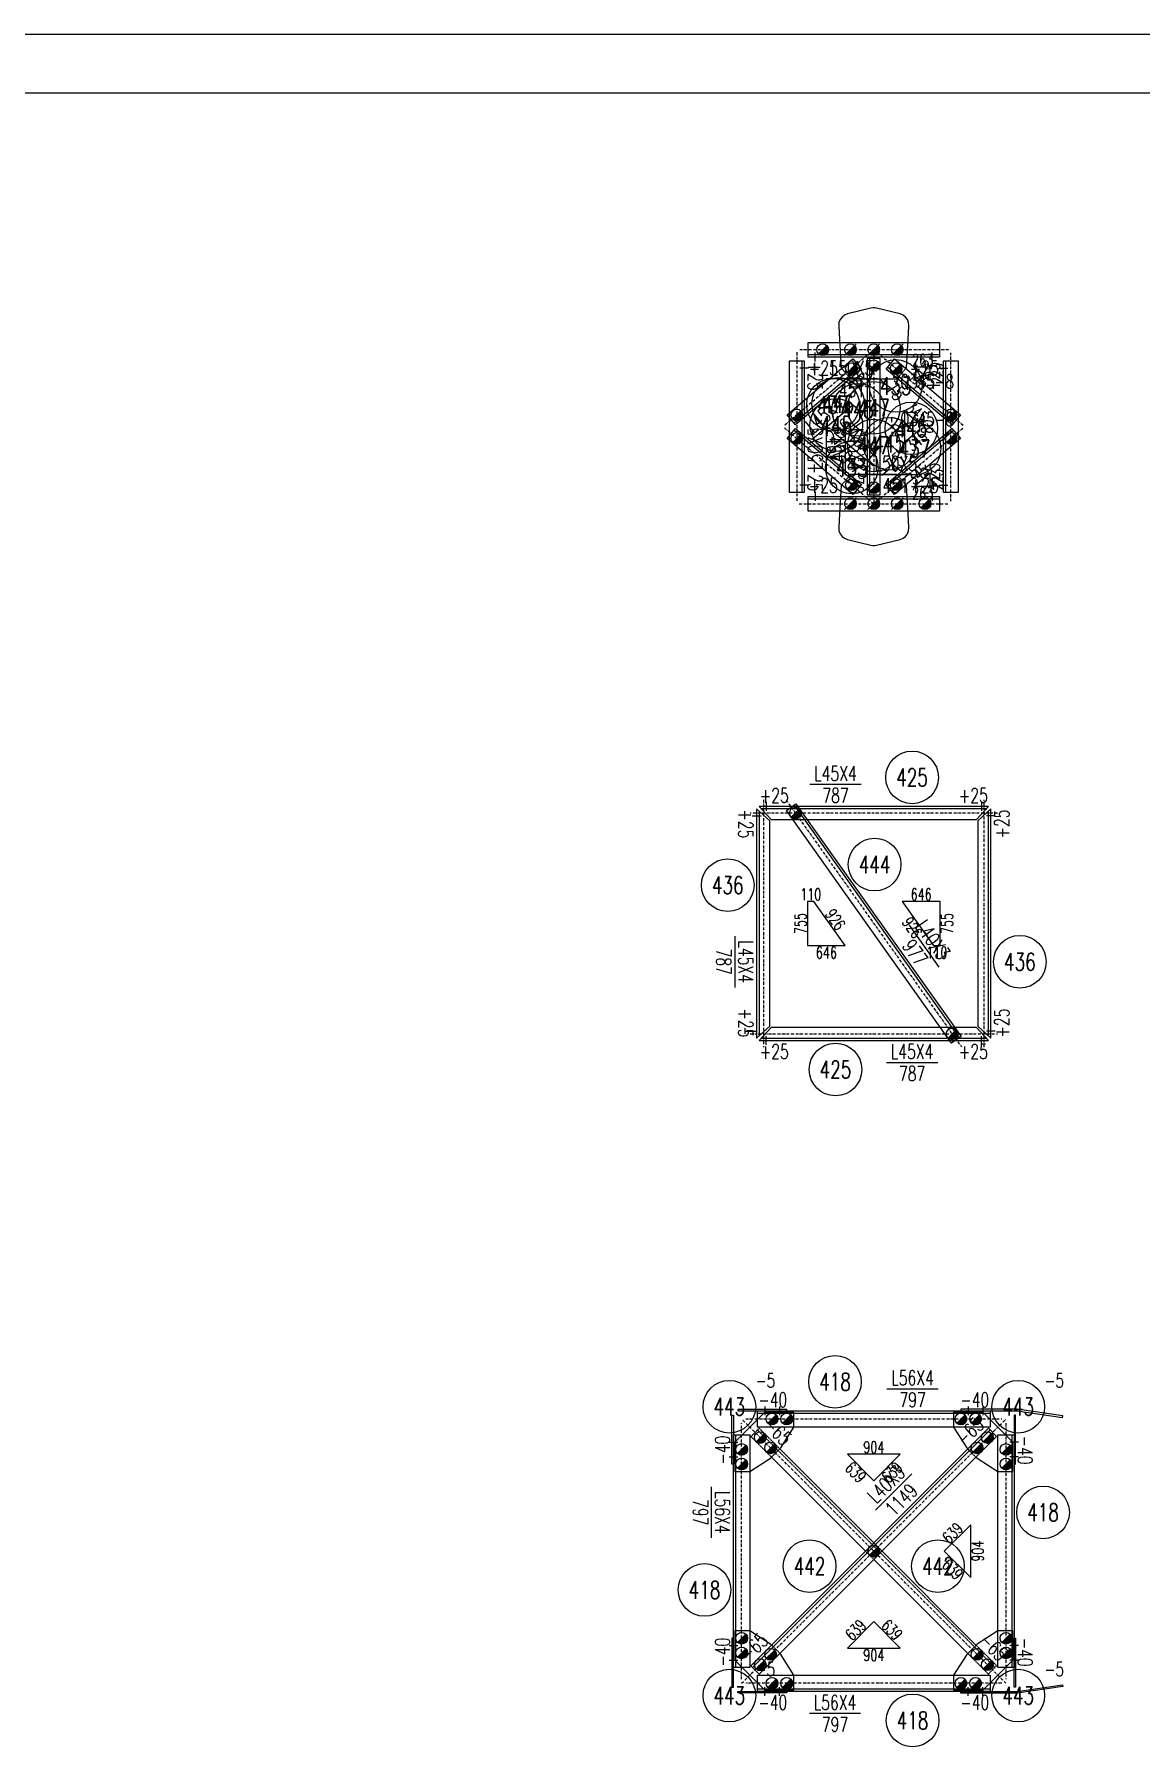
# Model space of a CAD drawing. Extents: x -62666 to 126696, y -48828 to 60042.
# Drawn here: x -53416 to -49631, y 5864 to 11722 of the extents above; entities that cross this region are included whole.
import ezdxf
from ezdxf.enums import TextEntityAlignment as Align

# ---------------------------------------------------------------- set-up
doc = ezdxf.new("R2010")
doc.units = 0
doc.header["$MEASUREMENT"] = 0
doc.linetypes.add('Dash', pattern=[2.75, 2, -0.75])
doc.linetypes.add('DashDot', pattern=[15.6, 9, -3, 0.6, -3])
doc.layers.get('0').update_dxf_attribs({"linetype": 'CONTINUOUS', "lineweight": 25})
doc.styles.get("Standard").update_dxf_attribs({"font": 'simplex.shx', "width": 0.7, "height": 3, "bigfont": 'gbhzfs.shx'})

# ---------------------------------------------------------------- blocks, each defined once
blk = doc.blocks.new('M16X40S')
at = {"color": 3, "linetype": 'Continuous', "lineweight": 13}
blk.add_line((-0.707, -0.707), (0.707, 0.707), dxfattribs=at)
blk.add_circle((0, 0), 1, dxfattribs=at)
for radius in [0.9, 0.8, 0.7, 0.6, 0.5, 0.4, 0.3, 0.2, 0.1]:
    blk.add_arc((0, 0), radius, 225, 45, dxfattribs=at)
blk = doc.blocks.new('M16X50S')
at = {"color": 3, "linetype": 'Continuous', "lineweight": 13}
blk.add_line((-1, -1), (1, 1), dxfattribs=at)
blk.add_circle((0, 0), 1, dxfattribs=at)
for radius in [0.9, 0.8, 0.7, 0.6, 0.5, 0.4, 0.3, 0.2, 0.1]:
    blk.add_arc((0, 0), radius, 225, 45, dxfattribs=at)

msp = doc.modelspace()

# ---------------------------------------------------------------- linework, layer by layer
at = {"color": 7, "linetype": 'Continuous', "lineweight": 18}
for p, q in [((-62666.47025, 11721.84325), (-45846.47025, 11721.84325)), ((-62166.47025, 11521.84325), (-46046.47025, 11521.84325))]:
    msp.add_line(p, q, dxfattribs=at)
at = {"color": 1, "linetype": 'Dash', "lineweight": 0}
for p, q in [((-50661.0149, 10667.7743), (-50427.88647, 10667.7743)), ((-50790.79864, 10604.42266), (-50790.79864, 10154.42266)), ((-50319.447, 10625.7743), (-50769.447, 10625.7743)), ((-50430.80962, 10617.7743), (-50658.09815, 10617.7743)), ((-50298.09535, 10154.42266), (-50298.09535, 10604.42266)), ((-50653.985, 10578.6422), (-50624.8488, 10544.34815)), ((-50464.00647, 10544.39372), (-50434.89993, 10578.71295)), ((-50567.447, 10542.86965), (-50522.447, 10542.86911)), ((-50832.79864, 10410.22121), (-50832.79864, 10426.98824)), ((-50782.79864, 10469.39383), (-50782.79864, 10410.38903)), ((-50306.09535, 10410.46744), (-50306.09535, 10469.47226)), ((-50256.09535, 10427.06667), (-50256.09535, 10410.2488)), ((-50832.79864, 10331.77865), (-50832.79864, 10348.59652)), ((-50782.79864, 10348.37789), (-50782.79864, 10289.37306)), ((-50306.09535, 10289.45149), (-50306.09535, 10348.4563)), ((-50256.09535, 10348.62412), (-50256.09535, 10331.85708)), ((-50624.88752, 10214.4516), (-50653.99406, 10180.13238)), ((-50522.447, 10215.97569), (-50567.447, 10215.97623)), ((-50434.90899, 10180.20313), (-50464.04519, 10214.49717)), ((-50658.08437, 10141.07102), (-50430.79584, 10141.07102)), ((-50769.447, 10133.07102), (-50319.447, 10133.07102)), ((-50427.87909, 10091.07102), (-50661.00752, 10091.07102)), ((-50804.30581, 9080.80549), (-50823.12913, 9080.80549)), ((-50937.09098, 9064.87639), (-50937.09098, 8295.44663)), ((-50159.73211, 9072.80549), (-50929.16188, 9072.80549)), ((-50821.41644, 9035.80549), (-50772.36391, 9035.80549)), ((-50151.80301, 8295.44663), (-50151.80301, 9064.87639)), ((-50267.47755, 8324.51753), (-50316.53008, 8324.51753)), ((-50929.16188, 8287.51753), (-50159.73211, 8287.51753)), ((-50284.58818, 8279.51753), (-50265.76486, 8279.51753)), ((-50942.45234, 7013.1828), (-50842.45234, 7013.1828)), ((-50942.45234, 7005.1828), (-50146.44165, 7005.1828)), ((-50942.45234, 6957.1828), (-50942.45234, 6983.1828)), ((-50146.44165, 6983.1828), (-50146.44165, 6957.1828)), ((-51024.505, 6831.13013), (-51024.505, 6931.13013)), ((-51016.505, 6135.11945), (-51016.505, 6931.13013)), ((-50994.505, 6931.13013), (-50968.505, 6931.13013)), ((-50968.505, 6931.13013), (-50968.505, 6806.13013)), ((-50936.40093, 6953.36299), (-50964.6852, 6925.07872)), ((-50964.6852, 6925.07872), (-50893.97452, 6854.36805)), ((-50817.45234, 6957.1828), (-50942.45234, 6957.1828)), ((-50129.86565, 6135.514), (-50942.05778, 6947.70614)), ((-50865.69025, 6882.65232), (-50936.40093, 6953.36299)), ((-50146.44165, 6957.1828), (-50271.44165, 6957.1828)), ((-50120.38899, 6806.13013), (-50120.38899, 6931.13013)), ((-50120.38899, 6931.13013), (-50094.38899, 6931.13013)), ((-50072.38899, 6931.13013), (-50072.38899, 6135.11945)), ((-50064.38899, 6931.13013), (-50064.38899, 6831.13013)), ((-50223.20374, 6882.65232), (-50194.91947, 6854.36805)), ((-50516.16272, 6533.12479), (-50544.447, 6561.40906)), ((-50572.73127, 6533.12479), (-50544.447, 6504.84052)), ((-51024.505, 6135.11945), (-51024.505, 6235.11945)), ((-50968.505, 6260.11945), (-50968.505, 6135.11945)), ((-50865.69025, 6183.59727), (-50893.97452, 6211.88154)), ((-50124.20879, 6141.17086), (-50194.91947, 6211.88154)), ((-50120.38899, 6135.11945), (-50120.38899, 6260.11945)), ((-50064.38899, 6235.11945), (-50064.38899, 6135.11945)), ((-50223.20374, 6183.59727), (-50152.49306, 6112.88659)), ((-50968.505, 6135.11945), (-50994.505, 6135.11945)), ((-50942.45234, 6083.06678), (-50942.45234, 6109.06678)), ((-50942.45234, 6109.06678), (-50817.45234, 6109.06678)), ((-50271.44165, 6109.06678), (-50146.44165, 6109.06678)), ((-50152.49306, 6112.88659), (-50124.20879, 6141.17086)), ((-50146.44165, 6109.06678), (-50146.44165, 6083.06678)), ((-50094.38899, 6135.11945), (-50120.38899, 6135.11945)), ((-50146.44165, 6061.06678), (-50942.45234, 6061.06678)), ((-50842.45234, 6053.06678), (-50942.45234, 6053.06678))]:
    msp.add_line(p, q, dxfattribs=at)
at = {"color": 2, "linetype": 'DashDot', "lineweight": 0}
for p, q in [((-50544.33322, 10642.79237), (-50849.71321, 10383.796)), ((-50807.79864, 10634.42266), (-50807.79864, 10124.42266)), ((-50289.447, 10642.7743), (-50799.447, 10642.7743)), ((-50239.14963, 10383.848), (-50544.52962, 10642.84438)), ((-50544.447, 10642.7743), (-50544.447, 10116.07102)), ((-50281.09535, 10124.42266), (-50281.09535, 10634.42266)), ((-50849.74436, 10374.99732), (-50544.36437, 10116.00095)), ((-50544.56077, 10116.05295), (-50239.18078, 10375.04933)), ((-50799.447, 10116.07102), (-50289.447, 10116.07102)), ((-50922.09098, 9103.16528), (-50922.09098, 8257.15774)), ((-50844.2861, 9102.57725), (-50244.60789, 8257.74577)), ((-50166.80301, 8257.15774), (-50166.80301, 9103.16528)), ((-50121.44322, 9057.80549), (-50967.45077, 9057.80549)), ((-50967.45077, 8302.51753), (-50121.44322, 8302.51753)), ((-50996.505, 6081.06678), (-50092.38899, 6985.1828)), ((-50092.38899, 6081.06678), (-50996.505, 6985.1828)), ((-50996.505, 6095.11945), (-50996.505, 6971.13013)), ((-50982.45234, 6985.1828), (-50106.44165, 6985.1828)), ((-50092.38899, 6971.13013), (-50092.38899, 6095.11945)), ((-50106.44165, 6081.06678), (-50982.45234, 6081.06678))]:
    msp.add_line(p, q, dxfattribs=at)
at = {"color": 7, "linetype": 'Continuous', "lineweight": 0}
for p, q in [((-50559.447, 10612.7743), (-50559.447, 10146.07102)), ((-50591.81986, 10582.85012), (-50817.12166, 10391.76901)), ((-50271.7313, 10391.81262), (-50497.03309, 10582.89373)), ((-50817.16269, 10367.03271), (-50591.8609, 10175.95159)), ((-50497.07413, 10175.9952), (-50271.77233, 10367.07632)), ((-50817.13595, 9085.05957), (-50252.18719, 8289.15523)), ((-50959.02834, 6135.514), (-50146.83621, 6947.70614))]:
    msp.add_line(p, q, dxfattribs=at)
at = {"color": 1, "linetype": 'Continuous', "lineweight": 0}
for p, q in [((-50403.9784, 10583.21387), (-50351.31424, 10538.54354)), ((-50351.31424, 10583.21387), (-50403.9784, 10583.21387)), ((-50351.31424, 10538.54354), (-50351.31424, 10583.21387)), ((-50439.10017, 10432.10867), (-50439.1125, 10326.76802)), ((-50386.43601, 10387.43835), (-50439.10017, 10432.10867)), ((-50439.1125, 10326.76802), (-50386.43601, 10371.45403)), ((-50386.43601, 10371.45403), (-50386.43601, 10387.43835)), ((-50351.33068, 10220.33838), (-50404.00717, 10175.65237)), ((-50351.33068, 10175.65237), (-50351.33068, 10220.33838)), ((-50404.00717, 10175.65237), (-50351.33068, 10175.65237)), ((-50749.11643, 8755.6903), (-50771.03338, 8755.6903)), ((-50771.03338, 8755.6903), (-50771.03338, 8604.63271)), ((-50641.89274, 8604.63271), (-50749.11643, 8755.6903)), ((-50317.86061, 8755.6903), (-50447.00125, 8755.6903)), ((-50447.00125, 8755.6903), (-50339.77756, 8604.63271)), ((-50317.86061, 8604.63271), (-50317.86061, 8755.6903)), ((-50771.03338, 8604.63271), (-50641.89274, 8604.63271)), ((-50339.77756, 8604.63271), (-50317.86061, 8604.63271)), ((-50454.03539, 6864.634), (-50634.8586, 6864.634)), ((-50634.8586, 6864.634), (-50544.447, 6774.2224)), ((-50544.447, 6774.2224), (-50454.03539, 6864.634)), ((-50212.93779, 6623.53639), (-50303.34939, 6533.12479)), ((-50212.93779, 6442.71319), (-50212.93779, 6623.53639)), ((-50303.34939, 6533.12479), (-50212.93779, 6442.71319)), ((-50544.447, 6292.02719), (-50634.8586, 6201.61558)), ((-50454.03539, 6201.61558), (-50544.447, 6292.02719)), ((-50634.8586, 6201.61558), (-50454.03539, 6201.61558))]:
    msp.add_line(p, q, dxfattribs=at)
at = {"color": 7, "linetype": 'Continuous', "lineweight": 13}
for p, q in [((-50531.947, 10542.7743), (-50706.947, 10542.7743)), ((-50621.54912, 10448.8053), (-50755.01278, 10335.6132)), ((-50707.79864, 10391.92266), (-50707.79864, 10216.92266)), ((-50642.447, 10389.13878), (-50642.447, 10214.13878)), ((-50680.00793, 10359.54125), (-50546.54427, 10246.34915)), ((-50556.947, 10216.07102), (-50381.947, 10216.07102)), ((-50587.94825, 9155.80549), (-50762.94825, 9155.80549)), ((-50423.46803, 8673.85117), (-50322.17378, 8531.14701)), ((-51020.09098, 8636.66025), (-51020.09098, 8461.66025)), ((-50500.94574, 8204.51753), (-50325.94574, 8204.51753)), ((-50499.27855, 7088.1828), (-50324.27855, 7088.1828)), ((-50538.12863, 6673.79345), (-50414.38494, 6797.53713)), ((-51099.505, 6578.29324), (-51099.505, 6753.29324)), ((-50589.61544, 5978.06678), (-50764.61544, 5978.06678))]:
    msp.add_line(p, q, dxfattribs=at)
at = {"color": 7, "linetype": 'Continuous', "lineweight": 0}
for points in [[(-50554.14842, 10784.927), (-50634.14842, 10765.23085)], [(-50547.70975, 10785.97189), (-50554.14842, 10784.927)], [(-50541.18424, 10785.97189), (-50547.70975, 10785.97189)], [(-50534.74557, 10784.927), (-50541.18424, 10785.97189)], [(-50454.74557, 10765.23085), (-50534.74557, 10784.927)], [(-50663.49552, 10735.55545), (-50664.37911, 10724.72064)], [(-50664.37911, 10724.72064), (-50661.59825, 10677.7743)], [(-50659.63879, 10745.73996), (-50663.49552, 10735.55545)], [(-50653.10257, 10754.49874), (-50659.63879, 10745.73996)], [(-50644.38451, 10761.16488), (-50653.10257, 10754.49874)], [(-50634.14842, 10765.23085), (-50644.38451, 10761.16488)], [(-50444.50859, 10761.16438), (-50454.74557, 10765.23085)], [(-50435.79, 10754.4973), (-50444.50859, 10761.16438)], [(-50429.25374, 10745.73731), (-50435.79, 10754.4973)], [(-50425.39758, 10735.55152), (-50429.25374, 10745.73731)], [(-50427.30184, 10677.7743), (-50424.51518, 10724.71563)], [(-50424.51518, 10724.71563), (-50425.39758, 10735.55152)], [(-50769.447, 10617.7743), (-50769.447, 10667.7743)], [(-50769.447, 10667.7743), (-50661.0149, 10667.7743)], [(-50661.59825, 10677.7743), (-50655.95032, 10580.95542)], [(-50432.9595, 10581.0009), (-50427.30184, 10677.7743)], [(-50427.88647, 10667.7743), (-50319.447, 10667.7743)], [(-50319.447, 10667.7743), (-50319.447, 10617.7743)], [(-50841.07809, 10419.96633), (-50615.7763, 10611.04745)], [(-50832.79864, 10426.98824), (-50832.79864, 10604.42266)], [(-50832.79864, 10604.42266), (-50782.79864, 10604.42266)], [(-50782.79864, 10604.42266), (-50782.79864, 10469.39383)], [(-50658.09815, 10617.7743), (-50769.447, 10617.7743)], [(-50615.7763, 10611.04745), (-50586.64009, 10576.7534)], [(-50567.447, 10612.7743), (-50567.447, 10146.07102)], [(-50522.447, 10612.7743), (-50567.447, 10612.7743)], [(-50522.447, 10146.07102), (-50522.447, 10612.7743)], [(-50502.20759, 10576.79254), (-50473.10105, 10611.11177)], [(-50473.10105, 10611.11177), (-50247.79925, 10420.03065)], [(-50319.447, 10617.7743), (-50430.80962, 10617.7743)], [(-50306.09535, 10469.47226), (-50306.09535, 10604.42266)], [(-50306.09535, 10604.42266), (-50256.09535, 10604.42266)], [(-50256.09535, 10604.42266), (-50256.09535, 10427.06667)], [(-50586.64009, 10576.7534), (-50811.94189, 10385.67229)], [(-50655.95032, 10580.95542), (-50653.985, 10578.6422)], [(-50624.8488, 10544.34815), (-50623.59323, 10542.87032)], [(-50276.90579, 10385.71142), (-50502.20759, 10576.79254)], [(-50465.3001, 10542.86842), (-50464.00647, 10544.39372)], [(-50434.89993, 10578.71295), (-50432.9595, 10581.0009)], [(-50623.59323, 10542.87032), (-50567.447, 10542.86965)], [(-50522.447, 10542.86911), (-50465.3001, 10542.86842)], [(-50841.09474, 10338.81467), (-50811.9882, 10373.1339)], [(-50811.94189, 10385.67229), (-50841.07809, 10419.96633)], [(-50832.79864, 10348.59652), (-50832.79864, 10410.22121)], [(-50811.9882, 10373.1339), (-50586.6864, 10182.05279)], [(-50782.79864, 10410.38903), (-50782.79864, 10348.37789)], [(-50502.2539, 10182.09192), (-50276.9521, 10373.17304)], [(-50306.09535, 10348.4563), (-50306.09535, 10410.46744)], [(-50276.9521, 10373.17304), (-50247.8159, 10338.87899)], [(-50247.79925, 10420.03065), (-50276.90579, 10385.71142)], [(-50256.09535, 10410.2488), (-50256.09535, 10348.62412)], [(-50615.79294, 10147.73356), (-50841.09474, 10338.81467)], [(-50832.79864, 10154.42266), (-50832.79864, 10331.77865)], [(-50247.8159, 10338.87899), (-50473.11769, 10147.79788)], [(-50256.09535, 10331.85708), (-50256.09535, 10154.42266)], [(-50782.79864, 10289.37306), (-50782.79864, 10154.42266)], [(-50306.09535, 10154.42266), (-50306.09535, 10289.45149)], [(-50623.59389, 10215.9769), (-50624.88752, 10214.4516)], [(-50567.447, 10215.97623), (-50623.59389, 10215.9769)], [(-50465.30076, 10215.97501), (-50522.447, 10215.97569)], [(-50464.04519, 10214.49717), (-50465.30076, 10215.97501)], [(-50782.79864, 10154.42266), (-50832.79864, 10154.42266)], [(-50769.447, 10141.07102), (-50658.08437, 10141.07102)], [(-50769.447, 10091.07102), (-50769.447, 10141.07102)], [(-50655.93449, 10177.84443), (-50661.59215, 10081.07102)], [(-50653.99406, 10180.13238), (-50655.93449, 10177.84443)], [(-50586.6864, 10182.05279), (-50615.79294, 10147.73356)], [(-50567.447, 10146.07102), (-50522.447, 10146.07102)], [(-50473.11769, 10147.79788), (-50502.2539, 10182.09192)], [(-50432.94367, 10177.88991), (-50434.90899, 10180.20313)], [(-50427.29574, 10081.07102), (-50432.94367, 10177.88991)], [(-50430.79584, 10141.07102), (-50319.447, 10141.07102)], [(-50319.447, 10141.07102), (-50319.447, 10091.07102)], [(-50256.09535, 10154.42266), (-50306.09535, 10154.42266)], [(-50661.00752, 10091.07102), (-50769.447, 10091.07102)], [(-50661.59215, 10081.07102), (-50664.37881, 10034.1297)], [(-50319.447, 10091.07102), (-50427.87909, 10091.07102)], [(-50424.51488, 10034.12468), (-50427.29574, 10081.07102)], [(-50664.37881, 10034.1297), (-50663.49641, 10023.2938)], [(-50663.49641, 10023.2938), (-50659.64025, 10013.10802)], [(-50429.2552, 10013.10537), (-50425.39847, 10023.28988)], [(-50425.39847, 10023.28988), (-50424.51488, 10034.12468)], [(-50659.64025, 10013.10802), (-50653.10399, 10004.34803)], [(-50653.10399, 10004.34803), (-50644.3854, 9997.68094)], [(-50644.3854, 9997.68094), (-50634.14842, 9993.61448)], [(-50634.14842, 9993.61448), (-50554.14842, 9973.91832)], [(-50554.14842, 9973.91832), (-50547.70975, 9972.87344)], [(-50547.70975, 9972.87344), (-50541.18424, 9972.87344)], [(-50541.18424, 9972.87344), (-50534.74557, 9973.91832)], [(-50534.74557, 9973.91832), (-50454.74557, 9993.61448)], [(-50454.74557, 9993.61448), (-50444.50948, 9997.68044)], [(-50444.50948, 9997.68044), (-50435.79142, 10004.34659)], [(-50435.79142, 10004.34659), (-50429.2552, 10013.10537)], [(-50823.12913, 9080.80549), (-50936.45077, 9080.80549)], [(-50936.45077, 9080.80549), (-50895.45077, 9035.80549)], [(-50843.23042, 9066.5372), (-50810.61233, 9089.69017)], [(-50810.61233, 9089.69017), (-50245.66357, 8293.78582)], [(-50152.44322, 9080.80549), (-50804.30581, 9080.80549)], [(-50193.44322, 9035.80549), (-50152.44322, 9080.80549)], [(-50945.09098, 9072.16528), (-50945.09098, 8288.15774)], [(-50900.09098, 9031.16528), (-50945.09098, 9072.16528)], [(-50900.09098, 8329.15774), (-50900.09098, 9031.16528)], [(-50895.45077, 9035.80549), (-50821.41644, 9035.80549)], [(-50278.28166, 8270.63285), (-50843.23042, 9066.5372)], [(-50772.36391, 9035.80549), (-50193.44322, 9035.80549)], [(-50143.80301, 9072.16528), (-50188.80301, 9031.16528)], [(-50188.80301, 9031.16528), (-50188.80301, 8329.15774)], [(-50143.80301, 8288.15774), (-50143.80301, 9072.16528)], [(-50945.09098, 8288.15774), (-50900.09098, 8329.15774)], [(-50895.45077, 8324.51753), (-50936.45077, 8279.51753)], [(-50316.53008, 8324.51753), (-50895.45077, 8324.51753)], [(-50193.44322, 8324.51753), (-50267.47755, 8324.51753)], [(-50152.44322, 8279.51753), (-50193.44322, 8324.51753)], [(-50188.80301, 8329.15774), (-50143.80301, 8288.15774)], [(-50936.45077, 8279.51753), (-50284.58818, 8279.51753)], [(-50245.66357, 8293.78582), (-50278.28166, 8270.63285)], [(-50265.76486, 8279.51753), (-50152.44322, 8279.51753)], [(-51029.4928, 6831.13013), (-51029.4928, 6998.14627)], [(-51029.4928, 6998.14627), (-51024.505, 6998.14627)], [(-51024.505, 6998.14627), (-51024.505, 6831.13013)], [(-50917.45234, 7008.1828), (-51019.505, 6906.13013)], [(-50842.45234, 7018.17059), (-51009.46848, 7018.17059)], [(-51009.46848, 7018.17059), (-51009.46848, 7013.1828)], [(-51009.46848, 7013.1828), (-50842.45234, 7013.1828)], [(-50942.45234, 6983.1828), (-50942.45234, 7013.1828)], [(-50817.45234, 7008.1828), (-50917.45234, 7008.1828)], [(-50842.45234, 7013.1828), (-50842.45234, 7018.17059)], [(-50842.45234, 7013.1828), (-50146.44165, 7013.1828)], [(-50817.45234, 6957.1828), (-50817.45234, 7008.1828)], [(-50171.44165, 7008.1828), (-50271.44165, 7008.1828)], [(-50271.44165, 7008.1828), (-50271.44165, 6957.1828)], [(-50053.95124, 7019.16815), (-50246.44165, 7019.16815)], [(-50246.44165, 7019.16815), (-50246.44165, 7013.1828)], [(-50246.44165, 7013.1828), (-50054.36463, 7013.1828)], [(-50069.38899, 6906.13013), (-50171.44165, 7008.1828)], [(-50146.44165, 7013.1828), (-50146.44165, 6983.1828)], [(-50064.38899, 6998.14627), (-50064.38899, 6831.13013)], [(-50059.40119, 6998.14627), (-50064.38899, 6998.14627)], [(-50059.40119, 6831.13013), (-50059.40119, 6998.14627)], [(-50054.36463, 7013.1828), (-49898.56039, 6990.03305)], [(-49897.68136, 6995.94922), (-50053.95124, 7019.16815)], [(-49898.56039, 6990.03305), (-49897.68136, 6995.94922)], [(-51024.505, 6931.13013), (-50994.505, 6931.13013)], [(-50964.6852, 6141.17086), (-50152.49306, 6953.36299)], [(-50124.20879, 6925.07872), (-50936.40093, 6112.88659)], [(-50862.15472, 6886.18785), (-50817.45234, 6957.1828)], [(-50271.44165, 6957.1828), (-50817.45234, 6957.1828)], [(-50271.44165, 6957.1828), (-50226.73927, 6886.18785)], [(-50152.49306, 6953.36299), (-50124.20879, 6925.07872)], [(-50094.38899, 6931.13013), (-50064.38899, 6931.13013)], [(-51019.505, 6906.13013), (-51019.505, 6806.13013)], [(-50897.51005, 6850.83251), (-50862.15472, 6886.18785)], [(-50893.97452, 6854.36805), (-50572.73127, 6533.12479)], [(-50544.447, 6561.40906), (-50865.69025, 6882.65232)], [(-50226.73927, 6886.18785), (-50223.20374, 6882.65232)], [(-50194.91947, 6854.36805), (-50191.38394, 6850.83251)], [(-50069.38899, 6806.13013), (-50069.38899, 6906.13013)], [(-51024.505, 6831.13013), (-51029.4928, 6831.13013)], [(-51024.505, 6235.11945), (-51024.505, 6831.13013)], [(-51019.505, 6806.13013), (-50968.505, 6806.13013)], [(-50968.505, 6806.13013), (-50897.51005, 6850.83251)], [(-50968.505, 6806.13013), (-50968.505, 6260.11945)], [(-50191.38394, 6850.83251), (-50120.38899, 6806.13013)], [(-50120.38899, 6260.11945), (-50120.38899, 6806.13013)], [(-50120.38899, 6806.13013), (-50069.38899, 6806.13013)], [(-50064.38899, 6831.13013), (-50064.38899, 6235.11945)], [(-50064.38899, 6831.13013), (-50059.40119, 6831.13013)], [(-50544.447, 6504.84052), (-50223.20374, 6183.59727)], [(-50194.91947, 6211.88154), (-50516.16272, 6533.12479)], [(-51024.505, 6235.11945), (-51029.4928, 6235.11945)], [(-51029.4928, 6235.11945), (-51029.4928, 6068.10331)], [(-51024.505, 6068.10331), (-51024.505, 6235.11945)], [(-50968.505, 6260.11945), (-51019.505, 6260.11945)], [(-51019.505, 6260.11945), (-51019.505, 6160.11945)], [(-50897.51005, 6215.41707), (-50968.505, 6260.11945)], [(-50893.97452, 6211.88154), (-50897.51005, 6215.41707)], [(-50191.38394, 6215.41707), (-50226.73927, 6180.06173)], [(-50120.38899, 6260.11945), (-50191.38394, 6215.41707)], [(-50069.38899, 6260.11945), (-50120.38899, 6260.11945)], [(-50069.38899, 6160.11945), (-50069.38899, 6260.11945)], [(-50064.38899, 6068.10331), (-50064.38899, 6235.11945)], [(-50064.38899, 6235.11945), (-50059.40119, 6235.11945)], [(-50059.40119, 6235.11945), (-50059.40119, 6068.10331)], [(-51019.505, 6160.11945), (-50917.45234, 6058.06678)], [(-50862.15472, 6180.06173), (-50865.69025, 6183.59727)], [(-50817.45234, 6109.06678), (-50862.15472, 6180.06173)], [(-50226.73927, 6180.06173), (-50271.44165, 6109.06678)], [(-50171.44165, 6058.06678), (-50069.38899, 6160.11945)], [(-50994.505, 6135.11945), (-51024.505, 6135.11945)], [(-50936.40093, 6112.88659), (-50964.6852, 6141.17086)], [(-50817.45234, 6109.06678), (-50271.44165, 6109.06678)], [(-50817.45234, 6058.06678), (-50817.45234, 6109.06678)], [(-50271.44165, 6109.06678), (-50271.44165, 6058.06678)], [(-50064.38899, 6135.11945), (-50094.38899, 6135.11945)], [(-51029.4928, 6068.10331), (-51024.505, 6068.10331)], [(-51009.46848, 6053.06678), (-50842.45234, 6053.06678)], [(-51009.46848, 6048.07899), (-51009.46848, 6053.06678)], [(-50842.45234, 6048.07899), (-51009.46848, 6048.07899)], [(-50942.45234, 6053.06678), (-50942.45234, 6083.06678)], [(-50917.45234, 6058.06678), (-50817.45234, 6058.06678)], [(-50146.44165, 6053.06678), (-50842.45234, 6053.06678)], [(-50842.45234, 6053.06678), (-50842.45234, 6048.07899)], [(-50271.44165, 6058.06678), (-50171.44165, 6058.06678)], [(-50246.44165, 6053.06678), (-50054.36463, 6053.06678)], [(-50246.44165, 6047.08143), (-50246.44165, 6053.06678)], [(-50053.95124, 6047.08143), (-50246.44165, 6047.08143)], [(-50146.44165, 6083.06678), (-50146.44165, 6053.06678)], [(-50059.40119, 6068.10331), (-50064.38899, 6068.10331)], [(-50054.36463, 6053.06678), (-49898.56039, 6076.21653)], [(-49897.68136, 6070.30037), (-50053.95124, 6047.08143)], [(-49898.56039, 6076.21653), (-49897.68136, 6070.30037)]]:
    msp.add_lwpolyline(points, dxfattribs=at)
at = {"color": 3, "linetype": 'Continuous', "lineweight": 20}
for points in [[(-50744.447, 10602.7743), (-50744.447, 10632.7743)], [(-50344.447, 10602.7743), (-50344.447, 10632.7743)], [(-50767.79864, 10579.42266), (-50797.79864, 10579.42266)], [(-50321.09535, 10579.42266), (-50291.09535, 10579.42266)], [(-50767.79864, 10179.42266), (-50797.79864, 10179.42266)], [(-50744.447, 10156.07102), (-50744.447, 10126.07102)], [(-50344.447, 10156.07102), (-50344.447, 10126.07102)], [(-50321.09535, 10179.42266), (-50291.09535, 10179.42266)], [(-50912.45077, 9095.80549), (-50912.45077, 9065.80549)], [(-50176.44322, 9095.80549), (-50176.44322, 9065.80549)], [(-50960.09098, 9048.16528), (-50930.09098, 9048.16528)], [(-50128.80301, 9048.16528), (-50158.80301, 9048.16528)], [(-50985.09098, 8322.15774), (-50985.09098, 8302.15774)], [(-50985.09098, 8312.15774), (-50945.09098, 8312.15774)], [(-50912.45077, 8264.51753), (-50912.45077, 8294.51753)], [(-50176.44322, 8264.51753), (-50176.44322, 8294.51753)], [(-50128.80301, 8312.15774), (-50158.80301, 8312.15774)], [(-50917.45234, 7028.1828), (-50917.45234, 6998.1828)], [(-50867.45234, 7028.1828), (-50867.45234, 6998.1828)], [(-50221.44165, 7028.1828), (-50221.44165, 6998.1828)], [(-50171.44165, 7028.1828), (-50171.44165, 6998.1828)], [(-51039.505, 6906.13013), (-51009.505, 6906.13013)], [(-51039.505, 6856.13013), (-51009.505, 6856.13013)], [(-50049.38899, 6906.13013), (-50079.38899, 6906.13013)], [(-50049.38899, 6856.13013), (-50079.38899, 6856.13013)], [(-51039.505, 6210.11945), (-51009.505, 6210.11945)], [(-50049.38899, 6210.11945), (-50079.38899, 6210.11945)], [(-51039.505, 6160.11945), (-51009.505, 6160.11945)], [(-50049.38899, 6160.11945), (-50079.38899, 6160.11945)], [(-50917.45234, 6038.06678), (-50917.45234, 6068.06678)], [(-50867.45234, 6038.06678), (-50867.45234, 6068.06678)], [(-50221.44165, 6038.06678), (-50221.44165, 6068.06678)], [(-50171.44165, 6038.06678), (-50171.44165, 6068.06678)]]:
    msp.add_lwpolyline(points, dxfattribs=at)
at = {"color": 7, "linetype": 'Continuous', "lineweight": 13}
for centre in [(-50469.447, 10518.7743), (-50683.79864, 10454.42266), (-50666.447, 10457.20654), (-50597.64104, 10437.6128), (-50544.44785, 10443.86937), (-50672.85321, 10384.94249), (-50416.04078, 10373.90283), (-50544.44614, 10314.97595), (-50491.25295, 10321.23253), (-50405.09535, 10304.42266), (-50619.447, 10240.07102), (-50413.44574, 9179.80549), (-50541.5663, 8881.69232), (-51044.09098, 8811.16277), (-50044.80301, 8549.16025), (-50675.44825, 8180.51753), (-50677.11544, 7112.1828), (-51038.48224, 7027.16004), (-50050.41175, 7027.16004), (-49965.38899, 6665.79324), (-50763.95806, 6481.90514), (-50324.93593, 6481.90514), (-51123.505, 6400.45634), (-51038.48224, 6039.08954), (-50050.41175, 6039.08954), (-50411.77855, 5954.06678)]:
    msp.add_circle(centre, 90, dxfattribs=at)

# ---------------------------------------------------------------- block references
at = {"color": 3, "linetype": 'Continuous', "lineweight": 13, "xscale": 19.99999999998545, "yscale": 19.99999999998545, "zscale": 19.99999999998182}
for name, p in [('M16X40S', (-50719.447, 10642.7743)), ('M16X50S', (-50624.447, 10642.7743)), ('M16X50S', (-50544.447, 10642.7743)), ('M16X50S', (-50464.447, 10642.7743)), ('M16X40S', (-50544.447, 10587.7743)), ('M16X40S', (-50620.68142, 10578.04056)), ('M16X40S', (-50468.18904, 10578.09903)), ('M16X40S', (-50807.79864, 10419.36484)), ('M16X40S', (-50281.09535, 10419.40229)), ('M16X40S', (-50807.79864, 10339.44304)), ('M16X40S', (-50281.09535, 10339.48049)), ('M16X40S', (-50620.70495, 10180.74629)), ('M16X40S', (-50468.21257, 10180.80476)), ('M16X50S', (-50624.447, 10116.07102)), ('M16X40S', (-50544.447, 10171.07102)), ('M16X50S', (-50544.447, 10116.07102)), ('M16X50S', (-50464.447, 10116.07102)), ('M16X40S', (-50369.447, 10116.07102)), ('M16X40S', (-50812.45077, 9057.80549)), ('M16X40S', (-50276.44322, 8302.51753)), ('M16X40S', (-50892.45234, 6985.1828)), ('M16X40S', (-50842.45234, 6985.1828)), ('M16X40S', (-50246.44165, 6985.1828)), ('M16X40S', (-50196.44165, 6985.1828)), ('M16X40S', (-50932.86539, 6921.54319)), ('M16X40S', (-50156.0286, 6921.54319)), ('M16X40S', (-50996.505, 6881.13013)), ('M16X40S', (-50897.51005, 6886.18785)), ('M16X40S', (-50191.38394, 6886.18785)), ('M16X40S', (-50092.38899, 6881.13013)), ('M16X40S', (-50996.505, 6831.13013)), ('M16X40S', (-50092.38899, 6831.13013)), ('M16X40S', (-50544.447, 6533.12479)), ('M16X40S', (-50996.505, 6235.11945)), ('M16X40S', (-50092.38899, 6235.11945)), ('M16X40S', (-50996.505, 6185.11945)), ('M16X40S', (-50932.86539, 6144.70639)), ('M16X40S', (-50897.51005, 6180.06173)), ('M16X40S', (-50191.38394, 6180.06173)), ('M16X40S', (-50156.0286, 6144.70639)), ('M16X40S', (-50092.38899, 6185.11945)), ('M16X40S', (-50892.45234, 6081.06678)), ('M16X40S', (-50842.45234, 6081.06678)), ('M16X40S', (-50246.44165, 6081.06678)), ('M16X40S', (-50196.44165, 6081.06678))]:
    msp.add_blockref(name, p, dxfattribs=at)

# ---------------------------------------------------------------- texts
at = {"color": 7, "linetype": 'Continuous', "lineweight": 13, "width": 0.7}
for s, height, p in [('+25', 50, (-50716.947, 10580.2743)), ('L50X5', 50, (-50619.447, 10580.2743)), ('+25', 50, (-50371.947, 10580.2743)), ('433', 60, (-50469.447, 10518.7743)), ('446', 60, (-50666.447, 10457.20654)), ('451', 50, (-50619.447, 10505.2743)), ('437', 60, (-50683.79864, 10454.42266)), ('445', 60, (-50597.64104, 10437.6128)), ('447', 60, (-50544.44785, 10443.86937)), ('445', 60, (-50672.85321, 10384.94249)), ('445', 60, (-50416.04078, 10373.90283)), ('447', 60, (-50544.44614, 10314.97595)), ('445', 60, (-50491.25295, 10321.23253)), ('437', 60, (-50405.09535, 10304.42266)), ('433', 60, (-50619.447, 10240.07102)), ('L50X5', 50, (-50469.447, 10253.57102)), ('+25', 50, (-50716.947, 10178.57102)), ('451', 50, (-50469.447, 10178.57102)), ('+25', 50, (-50371.947, 10178.57102)), ('L45X4', 50, (-50675.44825, 9193.30549)), ('425', 60, (-50413.44574, 9179.80549)), ('+25', 50, (-50884.95077, 9118.30549)), ('787', 50, (-50675.44825, 9118.30549)), ('+25', 50, (-50203.94322, 9118.30549)), ('444', 60, (-50541.5663, 8881.69232)), ('436', 60, (-51044.09098, 8811.16277)), ('436', 60, (-50044.80301, 8549.16025)), ('+25', 50, (-50884.95077, 8242.01753)), ('L45X4', 50, (-50413.44574, 8242.01753)), ('+25', 50, (-50203.94322, 8242.01753)), ('425', 60, (-50675.44825, 8180.51753)), ('787', 50, (-50413.44574, 8167.01753)), ('L56X4', 50, (-50411.77855, 7125.6828)), ('418', 60, (-50677.11544, 7112.1828)), ('443', 60, (-51038.48224, 7027.16004)), ('-40', 50, (-50889.95234, 7050.6828)), ('797', 50, (-50411.77855, 7050.6828)), ('-40', 50, (-50198.94165, 7050.6828)), ('443', 60, (-50050.41175, 7027.16004)), ('418', 60, (-49965.38899, 6665.79324)), ('442', 60, (-50763.95806, 6481.90514)), ('442', 60, (-50324.93593, 6481.90514)), ('418', 60, (-51123.505, 6400.45634)), ('443', 60, (-51038.48224, 6039.08954)), ('-40', 50, (-50889.95234, 6015.56678)), ('L56X4', 50, (-50677.11544, 6015.56678)), ('-40', 50, (-50198.94165, 6015.56678)), ('443', 60, (-50050.41175, 6039.08954)), ('418', 60, (-50411.77855, 5954.06678)), ('797', 50, (-50677.11544, 5940.56678))]:
    msp.add_text(s, height=height, dxfattribs=at).set_placement(p, align=Align.MIDDLE_CENTER)
for s, rotation, p in [('-30', 270, (-50604.947, 10560.2743)), ('+25', 270, (-50745.29864, 10551.92266)), ('-75', 40.301671383, (-50602.39902, 10514.2174)), ('+25', 90, (-50343.59535, 10551.92266)), ('-75', 319.698328617, (-50486.42394, 10514.23555)), ('L45X4', 40.301671383, (-50712.56112, 10420.78762)), ('L50X5', 90, (-50745.29864, 10304.42266)), ('296', 40.301671383, (-50664.00078, 10363.63088)), ('L45X4', 319.698328617, (-50589.02065, 10331.54456)), ('L45X4', 270, (-50604.947, 10301.63878)), ('467', 270, (-50679.947, 10301.63878)), ('451', 90, (-50670.29864, 10304.42266)), ('296', 319.698328617, (-50637.53155, 10274.34585)), ('-75', 319.698328617, (-50602.47005, 10244.60977)), ('-75', 40.301671383, (-50486.49497, 10244.62792)), ('+25', 90, (-50343.59535, 10206.92266)), ('+25', 270, (-50745.29864, 10206.92266)), ('-30', 270, (-50604.947, 10198.57102)), ('+25', 270, (-50982.59098, 9020.66528)), ('+25', 90, (-50106.30301, 9020.66528)), ('L40X3', 305.367891254, (-50342.24144, 8624.205)), ('L45X4', 270, (-50982.59098, 8549.16025)), ('977', 305.367891254, (-50403.40036, 8580.79318)), ('787', 270, (-51057.59098, 8549.16025)), ('+25', 270, (-50982.59098, 8339.65774)), ('+25', 90, (-50106.30301, 8339.65774)), ('-65', 315, (-50872.76132, 6942.75639)), ('-65', 45, (-50216.13267, 6942.75639)), ('-40', 90, (-51062.005, 6878.63013)), ('-40', 270, (-50026.88899, 6878.63013)), ('L40X3', 45, (-50502.77329, 6762.1818)), ('1149', 45, (-50449.74028, 6709.14879)), ('797', 270, (-51137.005, 6665.79324)), ('L56X4', 270, (-51062.005, 6665.79324)), ('-40', 90, (-51062.005, 6187.61945)), ('-65', 45, (-50954.0786, 6204.81047)), ('-65', 315, (-50134.81539, 6204.81047)), ('-40', 270, (-50026.88899, 6187.61945))]:
    msp.add_text(s, height=50, rotation=rotation, dxfattribs=at).set_placement(p, align=Align.MIDDLE_CENTER)
at = {"color": 7, "linetype": 'Continuous', "lineweight": 20, "width": 0.7}
for s, p in [('263', (-50377.64632, 10607.21387)), ('263', (-50377.66892, 10151.65237)), ('110', (-50760.07491, 8779.6903)), ('646', (-50382.43093, 8779.6903)), ('646', (-50706.46306, 8580.63271)), ('110', (-50328.81908, 8580.63271)), ('904', (-50544.447, 6888.634)), ('904', (-50544.447, 6177.61558))]:
    msp.add_text(s, height=40, dxfattribs=at).set_placement(p, align=Align.MIDDLE_CENTER)
at = {"color": 7, "linetype": 'Continuous', "lineweight": 13, "width": 0.7}
for s, p in [('Q345-8', (-50454.44785, 10533.86937)), ('Q345-8', (-50454.44614, 10404.97595)), ('-5', (-50948.48224, 7117.16004)), ('-5', (-49960.41175, 7117.16004)), ('-5', (-50948.48224, 6129.08954)), ('-5', (-49960.41175, 6129.08954))]:
    msp.add_text(s, height=48, dxfattribs=at).set_placement(p, align=Align.MIDDLE_LEFT)
at = {"color": 7, "linetype": 'Continuous', "lineweight": 20, "width": 0.7}
for s, rotation, p in [('345', 319.695020541, (-50393.17087, 10542.57601)), ('223', 90, (-50327.31424, 10560.8787)), ('345', 319.695020541, (-50397.24355, 10428.0762)), ('527', 89.993294319, (-50463.10634, 10379.44116)), ('80', 90, (-50362.43601, 10379.44619)), ('345', 40.308285663, (-50397.24866, 10330.80923)), ('345', 40.308285663, (-50393.19453, 10216.29717)), ('223', 90, (-50327.33068, 10197.99538)), ('755', 90, (-50795.03338, 8680.16151)), ('926', 305.367891254, (-50675.93373, 8694.05329)), ('926', 305.367891254, (-50412.96026, 8666.26973)), ('755', 90, (-50293.86061, 8680.16151)), ('639', 315, (-50606.62336, 6802.45763)), ('639', 45, (-50482.27063, 6802.45763)), ('639', 45, (-50275.11415, 6595.30115)), ('904', 90, (-50188.93779, 6533.12479)), ('639', 315, (-50275.11415, 6470.94843)), ('639', 45, (-50606.62336, 6263.79195)), ('639', 315, (-50482.27063, 6263.79195))]:
    msp.add_text(s, height=40, rotation=rotation, dxfattribs=at).set_placement(p, align=Align.MIDDLE_CENTER)

doc.saveas('drawing.dxf')
